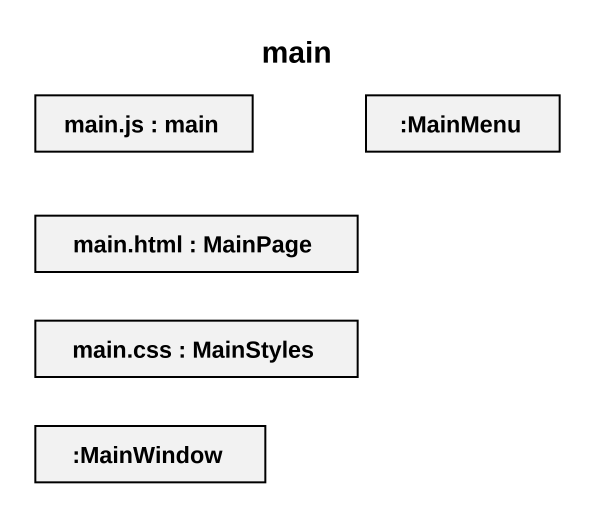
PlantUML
@startuml
title main
rectangle "main.js : main" as main_js
rectangle ":MainMenu" as MainMenu
rectangle "main.html : MainPage" as main_html
rectangle "main.css : MainStyles" as main_css
rectangle ":MainWindow" as MainWindow
@enduml
